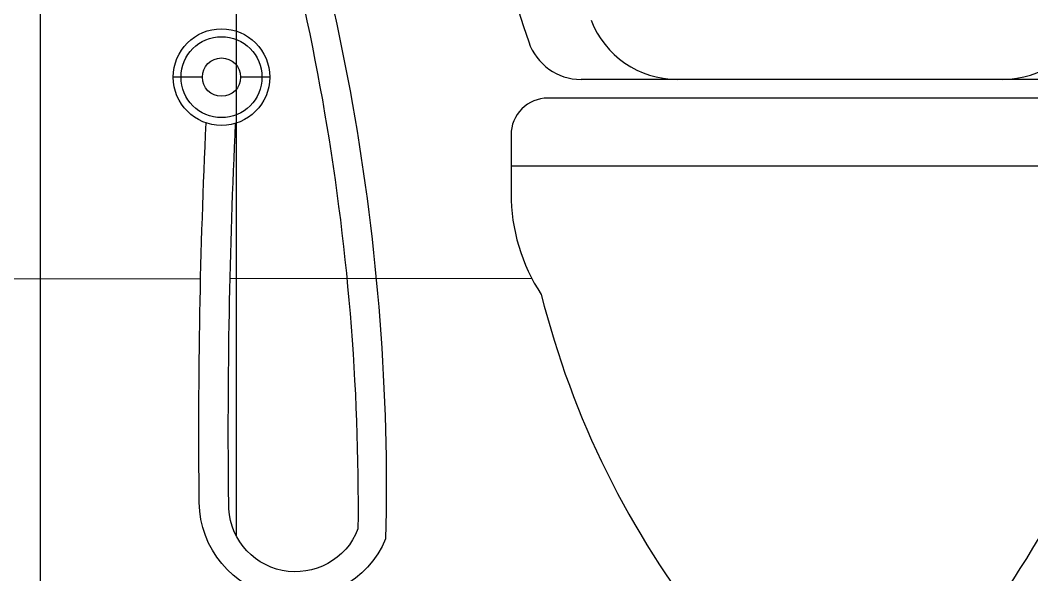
# Model space of a CAD drawing. Header units: centimetres. Extents: x -1797 to 2001, y -8788 to 1856.
# Drawn here: x -896.2 to -841.3, y -5532.3 to -5502.2 of the extents above; entities that cross this region are included whole.
import ezdxf

# ---------------------------------------------------------------- set-up
doc = ezdxf.new("R2010")
doc.units = ezdxf.units.CM
doc.header["$LTSCALE"] = 100
doc.header["$MEASUREMENT"] = 0
doc.layers.add('ID_Flooring_02', color=127, linetype='Continuous')
doc.layers.add('ID_Furniture-Fixed_01', color=141, linetype='Continuous')

# ---------------------------------------------------------------- blocks, each defined once
blk = doc.blocks.new('WC')
at = {"layer": 'ID_Furniture-Fixed_01'}
for p, q in [((-307.7857351977497, 137.9176428080361), (-308.0669774409868, 137.9176428080361)), ((-307.7677465165405, 137.9074818317323), (-308.0849661221961, 137.9074818317323)), ((-308.104966122196, 137.8874818317323), (-308.104966122196, 137.8557626157741)), ((-308.104966122196, 137.8706818317323), (-307.7477465165405, 137.8706818317323))]:
    blk.add_line(p, q, dxfattribs=at)
for centre, radius, start, end in [((-307.3489024941121, 138.1932285674718), 0.7889097407274845, 178.252668510574, 198.8809828219276), ((-308.0147660573885, 137.9676428080362), 0.05, 200.9782706361688, 270), ((-307.837946581348, 137.9676428080362), 0.05, 270, 339.0217293638312), ((-308.0669774409868, 137.9476428080405), 0.03, 198.8809828289827, 269.9999999973945), ((-308.0849661221964, 137.8874818317323), 0.02, 89.99999999934863, 180.0000000001629), ((-308.004966122196, 137.8557626157741), 0.1, 180, 213.3103649830207), ((-307.617771931164, 137.9194893695976), 0.4854854425418067, 194.1453453937413, 218.4579989047598), ((-308.2466822468617, 137.9210415062881), 0.4972521523610886, 321.9896625389746, 346.0118620722528)]:
    blk.add_arc(centre, radius, start, end, dxfattribs=at)

msp = doc.modelspace()

# ---------------------------------------------------------------- linework, layer by layer
at = {"layer": 'ID_Flooring_02'}
for p, q in [((-895.1480950248189, -5236.260528812453), (-895.1480950248207, -5546.260528812453)), ((-884.4965401398206, -5488.197006370762), (-884.4965401398206, -5530.178883143491)), ((-949.2087375333915, -5516.260528812453, -9.257823269087278e-05), (-886.4316648568413, -5516.205968461141, -9.257823269087278e-05)), ((-884.8308825363304, -5516.204577200891, -9.257823269087278e-05), (-868.4537769106148, -5516.190343650356, -9.257823269087278e-05))]:
    msp.add_line(p, q, dxfattribs=at)
at = {"layer": 'ID_Furniture-Fixed_01'}
for p, q in [((-886.3392027305929, -5505.276337081509), (-887.9220338446287, -5505.276337081509)), ((-882.67574074338, -5505.276337081509), (-884.2585718574157, -5505.276337081509))]:
    msp.add_line(p, q, dxfattribs=at)
for points in [[(-884.5988872940036, -5483.978598908111, -0.09936614925596646), (-876.3850593557547, -5530.342366380547, -0.8141450382271002), (-886.5067579188401, -5528.373373759913, -0.01485338269929308), (-886.1286971799711, -5507.764773011801)], [(-885.998887294005, -5483.978598908111, -0.09258783074665539), (-877.8893892656472, -5529.80354487093, -0.8436169909398824), (-884.9089365445946, -5528.385210081527, -0.01465206825165343), (-884.530066137768, -5507.784286813013)]]:
    msp.add_lwpolyline(points, format="xyb", dxfattribs=at)
for radius in [2.623146550618308, 2.197125539115963, 1.040315436593197]:
    msp.add_circle((-885.2988872940043, -5505.276337081509), radius, dxfattribs=at)

# ---------------------------------------------------------------- block references
at = {"layer": 'ID_Furniture-Fixed_01', "xscale": 100, "yscale": 100, "zscale": 100}
msp.add_blockref('WC', (29940.91936744378, -19297.16148011982), dxfattribs=at)

doc.saveas('drawing.dxf')
